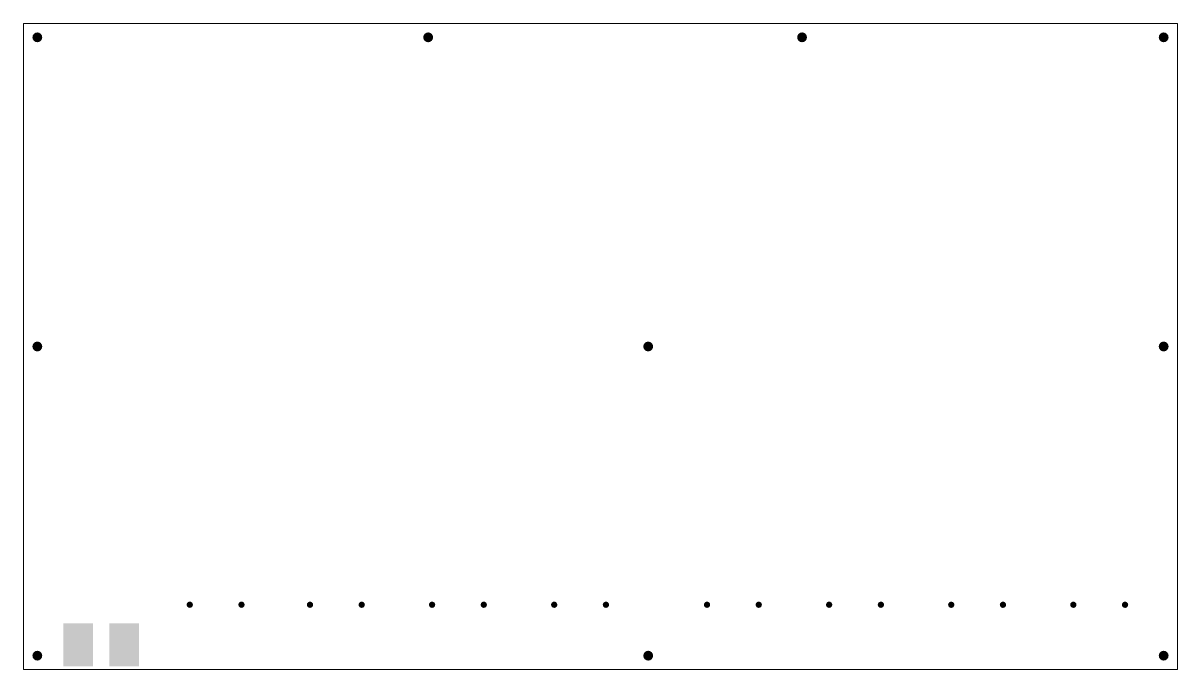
# Model space of a CAD drawing. Header units: millimetres. Extents: x 0 to 375, y 0 to 210.
import ezdxf

# ---------------------------------------------------------------- set-up
doc = ezdxf.new("R2010")
doc.units = ezdxf.units.MM
doc.layers.add('Mechanical1', color=6, linetype='Continuous')
doc.layers.add('MultiLayer', color=9, linetype='Continuous')

# ---------------------------------------------------------------- blocks, each defined once
blk = doc.blocks.new('NY_PMS_440_0025_PH_21')
at = {"layer": 'MultiLayer'}
h = blk.add_hatch(color=9, dxfattribs=at)
edge = h.paths.add_edge_path()
edge.add_arc((0, 0), 1.6, 0, 360)
blk = doc.blocks.new('NY_PMS_440_0025_PH_670')
at = {"layer": 'MultiLayer'}
h = blk.add_hatch(color=9, dxfattribs=at)
edge = h.paths.add_edge_path()
edge.add_arc((0, 0), 1.6, 0, 360)
blk = doc.blocks.new('NY_PMS_440_0025_PH_679')
at = {"layer": 'MultiLayer'}
h = blk.add_hatch(color=9, dxfattribs=at)
edge = h.paths.add_edge_path()
edge.add_arc((0, 0), 1.6, 0, 360)
blk = doc.blocks.new('NY_PMS_440_0025_PH_680')
at = {"layer": 'MultiLayer'}
h = blk.add_hatch(color=9, dxfattribs=at)
edge = h.paths.add_edge_path()
edge.add_arc((0, 0), 1.6, 0, 360)
blk = doc.blocks.new('KEYSTONE5001_938')
at = {"layer": 'MultiLayer'}
h = blk.add_hatch(color=9, dxfattribs=at)
edge = h.paths.add_edge_path()
edge.add_arc((0, 0), 1.02, 0, 360)
blk = doc.blocks.new('KEYSTONE5001_939')
at = {"layer": 'MultiLayer'}
h = blk.add_hatch(color=9, dxfattribs=at)
edge = h.paths.add_edge_path()
edge.add_arc((0, 0), 1.02, 0, 360)
blk = doc.blocks.new('KEYSTONE5001_940')
at = {"layer": 'MultiLayer'}
h = blk.add_hatch(color=9, dxfattribs=at)
edge = h.paths.add_edge_path()
edge.add_arc((0, 0), 1.02, 0, 360)
blk = doc.blocks.new('KEYSTONE5001_941')
at = {"layer": 'MultiLayer'}
h = blk.add_hatch(color=9, dxfattribs=at)
edge = h.paths.add_edge_path()
edge.add_arc((0, 0), 1.02, 0, 360)
blk = doc.blocks.new('KEYSTONE5001_942')
at = {"layer": 'MultiLayer'}
h = blk.add_hatch(color=9, dxfattribs=at)
edge = h.paths.add_edge_path()
edge.add_arc((0, 0), 1.02, 0, 360)
blk = doc.blocks.new('KEYSTONE5001_943')
at = {"layer": 'MultiLayer'}
h = blk.add_hatch(color=9, dxfattribs=at)
edge = h.paths.add_edge_path()
edge.add_arc((0, 0), 1.02, 0, 360)
blk = doc.blocks.new('KEYSTONE5001_944')
at = {"layer": 'MultiLayer'}
h = blk.add_hatch(color=9, dxfattribs=at)
edge = h.paths.add_edge_path()
edge.add_arc((0, 0), 1.02, 0, 360)
blk = doc.blocks.new('KEYSTONE5001_945')
at = {"layer": 'MultiLayer'}
h = blk.add_hatch(color=9, dxfattribs=at)
edge = h.paths.add_edge_path()
edge.add_arc((0, 0), 1.02, 0, 360)
blk = doc.blocks.new('KEYSTONE5000_946')
at = {"layer": 'MultiLayer'}
h = blk.add_hatch(color=9, dxfattribs=at)
edge = h.paths.add_edge_path()
edge.add_arc((0, 0), 1.02, 0, 360)
blk = doc.blocks.new('KEYSTONE5000_947')
at = {"layer": 'MultiLayer'}
h = blk.add_hatch(color=9, dxfattribs=at)
edge = h.paths.add_edge_path()
edge.add_arc((0, 0), 1.02, 0, 360)
blk = doc.blocks.new('KEYSTONE5000_948')
at = {"layer": 'MultiLayer'}
h = blk.add_hatch(color=9, dxfattribs=at)
edge = h.paths.add_edge_path()
edge.add_arc((0, 0), 1.02, 0, 360)
blk = doc.blocks.new('KEYSTONE5000_949')
at = {"layer": 'MultiLayer'}
h = blk.add_hatch(color=9, dxfattribs=at)
edge = h.paths.add_edge_path()
edge.add_arc((0, 0), 1.02, 0, 360)
blk = doc.blocks.new('KEYSTONE5000_950')
at = {"layer": 'MultiLayer'}
h = blk.add_hatch(color=9, dxfattribs=at)
edge = h.paths.add_edge_path()
edge.add_arc((0, 0), 1.02, 0, 360)
blk = doc.blocks.new('KEYSTONE5000_951')
at = {"layer": 'MultiLayer'}
h = blk.add_hatch(color=9, dxfattribs=at)
edge = h.paths.add_edge_path()
edge.add_arc((0, 0), 1.02, 0, 360)
blk = doc.blocks.new('KEYSTONE5000_952')
at = {"layer": 'MultiLayer'}
h = blk.add_hatch(color=9, dxfattribs=at)
edge = h.paths.add_edge_path()
edge.add_arc((0, 0), 1.02, 0, 360)
blk = doc.blocks.new('KEYSTONE5000_953')
at = {"layer": 'MultiLayer'}
h = blk.add_hatch(color=9, dxfattribs=at)
edge = h.paths.add_edge_path()
edge.add_arc((0, 0), 1.02, 0, 360)
blk = doc.blocks.new('CB35_36_CY_986')
at = {"layer": 'MultiLayer'}
blk.add_hatch(color=9, dxfattribs=at).paths.add_polyline_path([(-8.128, 4.826), (5.842, 4.826), (5.842, -4.826), (-8.128, -4.826)])
blk = doc.blocks.new('CB35_36_CY_987')
at = {"layer": 'MultiLayer'}
blk.add_hatch(color=9, dxfattribs=at).paths.add_polyline_path([(-8.128, 4.826), (5.842, 4.826), (5.842, -4.826), (-8.128, -4.826)])
blk = doc.blocks.new('NY_PMS_440_0025_PH_1516')
at = {"layer": 'MultiLayer'}
h = blk.add_hatch(color=9, dxfattribs=at)
edge = h.paths.add_edge_path()
edge.add_arc((0, 0), 1.6, 0, 360)
blk = doc.blocks.new('NY_PMS_440_0025_PH_1517')
at = {"layer": 'MultiLayer'}
h = blk.add_hatch(color=9, dxfattribs=at)
edge = h.paths.add_edge_path()
edge.add_arc((0, 0), 1.6, 0, 360)
blk = doc.blocks.new('NY_PMS_440_0025_PH_1518')
at = {"layer": 'MultiLayer'}
h = blk.add_hatch(color=9, dxfattribs=at)
edge = h.paths.add_edge_path()
edge.add_arc((0, 0), 1.6, 0, 360)
blk = doc.blocks.new('NY_PMS_440_0025_PH_1519')
at = {"layer": 'MultiLayer'}
h = blk.add_hatch(color=9, dxfattribs=at)
edge = h.paths.add_edge_path()
edge.add_arc((0, 0), 1.6, 0, 360)
blk = doc.blocks.new('NY_PMS_440_0025_PH_1520')
at = {"layer": 'MultiLayer'}
h = blk.add_hatch(color=9, dxfattribs=at)
edge = h.paths.add_edge_path()
edge.add_arc((0, 0), 1.6, 0, 360)
blk = doc.blocks.new('NY_PMS_440_0025_PH_1521')
at = {"layer": 'MultiLayer'}
h = blk.add_hatch(color=9, dxfattribs=at)
edge = h.paths.add_edge_path()
edge.add_arc((0, 0), 1.6, 0, 360)

msp = doc.modelspace()

# ---------------------------------------------------------------- linework, layer by layer
at = {"layer": 'Mechanical1', "const_width": 0.254}
for points in [[(0, 210), (375, 210)], [(0, 0), (0, 210)], [(375, 0), (375, 210)], [(0, 0), (375, 0)]]:
    msp.add_lwpolyline(points, dxfattribs=at)
at = {"layer": 'Mechanical1', "const_width": 0.127}
for points in [[(-0.06, 210, 1), (0.06, 210, 1)], [(-0.06, 210, 1), (0.06, 210, 1)], [(374.94, 210, 1), (375.06, 210, 1)], [(374.94, 210, 1), (375.06, 210, 1)], [(-0.06, 0, 1), (0.06, 0, 1)], [(-0.06, 0, 1), (0.06, 0, 1)], [(374.94, 0, 1), (375.06, 0, 1)], [(374.94, 0, 1), (375.06, 0, 1)]]:
    msp.add_lwpolyline(points, format="xyb", close=True, dxfattribs=at)

# ---------------------------------------------------------------- block references
for name, p in [('NY_PMS_440_0025_PH_1521', (4.5, 205.5)), ('NY_PMS_440_0025_PH_21', (131.5, 205.5)), ('NY_PMS_440_0025_PH_670', (253, 205.5)), ('NY_PMS_440_0025_PH_1520', (370.5, 205.5)), ('NY_PMS_440_0025_PH_1516', (4.5, 105)), ('NY_PMS_440_0025_PH_679', (203, 105)), ('NY_PMS_440_0025_PH_1517', (370.5, 105)), ('NY_PMS_440_0025_PH_1518', (4.5, 4.5)), ('NY_PMS_440_0025_PH_680', (203, 4.5)), ('NY_PMS_440_0025_PH_1519', (370.5, 4.5))]:
    msp.add_blockref(name, p)
at = {"rotation": 90}
for name, p in [('KEYSTONE5000_953', (54.04, 21.06)), ('KEYSTONE5001_945', (70.84, 21.06)), ('KEYSTONE5000_952', (93.1, 21.05)), ('KEYSTONE5001_944', (109.91, 21.05)), ('KEYSTONE5000_951', (132.78, 21.05)), ('KEYSTONE5001_943', (149.58, 21.05)), ('KEYSTONE5000_950', (172.45, 21.05)), ('KEYSTONE5001_942', (189.26, 21.05)), ('KEYSTONE5000_949', (222.12, 21.05)), ('KEYSTONE5001_941', (238.93, 21.05)), ('KEYSTONE5000_948', (261.8, 21.05)), ('KEYSTONE5001_940', (278.61, 21.05)), ('KEYSTONE5000_947', (301.47, 21.04)), ('KEYSTONE5001_939', (318.28, 21.04)), ('KEYSTONE5000_946', (341.15, 21.04)), ('KEYSTONE5001_938', (357.95, 21.04)), ('CB35_36_CY_987', (17.76, 9.21)), ('CB35_36_CY_986', (32.75, 9.21))]:
    msp.add_blockref(name, p, dxfattribs=at)

doc.saveas('drawing.dxf')
